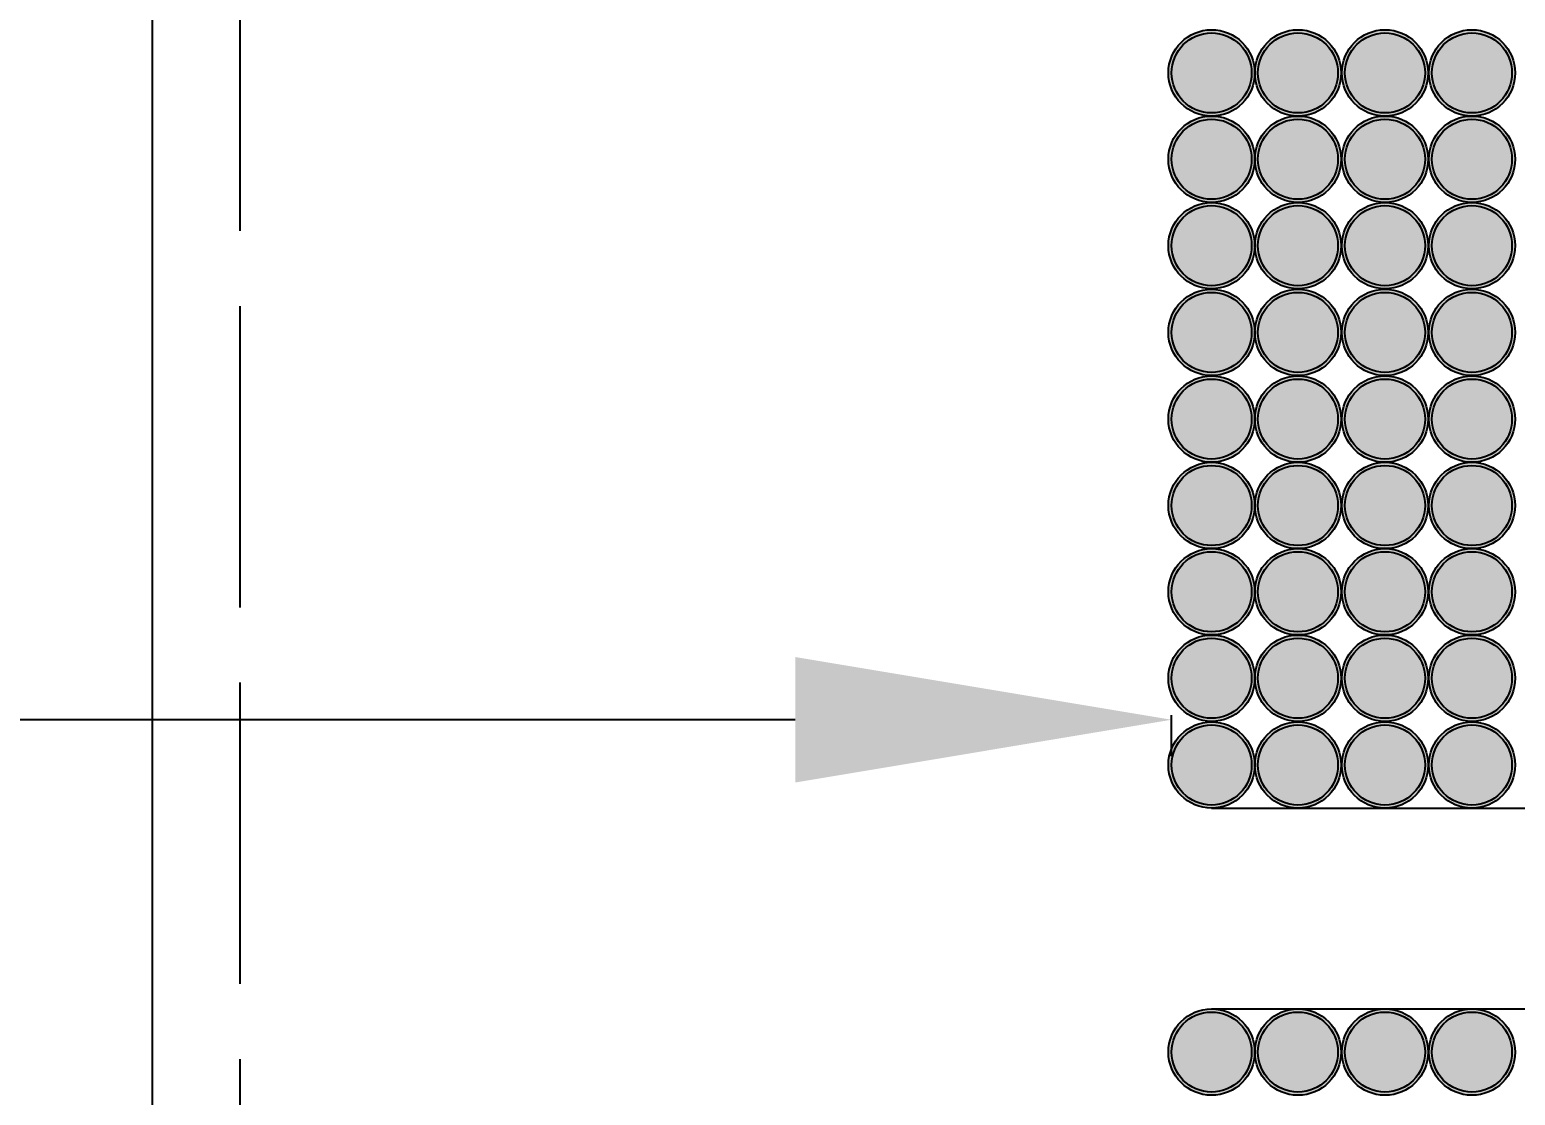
# Model space of a CAD drawing. Header units: inches. Extents: x 443 to 1254, y 273 to 817.
# Drawn here: x 651.8 to 711, y 545.5 to 588 of the extents above; entities that cross this region are included whole.
import ezdxf

# ---------------------------------------------------------------- set-up
doc = ezdxf.new("R2010")
doc.units = ezdxf.units.IN
doc.header["$MEASUREMENT"] = 0
doc.linetypes.add('ACAD_ISO02W100', pattern=[15, 12, -3])
doc.styles.get("Standard").update_dxf_attribs({"font": 'arial.ttf'})
doc.dimstyles.new('Annotative', dxfattribs={"dimscale": 0, "dimtxt": 25, "dimasz": 15, "dimexe": 0.18, "dimexo": 0.0625, "dimgap": 0.09, "dimtad": 0, "dimtih": 1, "dimtoh": 1, "dimdec": 4, "dimzin": 0, "dimdsep": 46, "dimtxsty": 'Standard', "dimcen": 0.09, "dimclrd": 1, "dimclre": 1, "dimclrt": 1, "dimadec": 0, "dimazin": 0, "dimtfac": 1, "dimtdec": 4, "dimtofl": 0, "dimtmove": 0, "dimatfit": 3, "dimfxl": 1, "dimtfillclr": 1, "dimtolj": 1, "dimtzin": 0, "dimarcsym": 0})

# ---------------------------------------------------------------- blocks, each defined once
blk = doc.blocks.new('*D3')
at = {"color": 1, "lineweight": -2, "transparency": 16777216}
for p, q in [((444.853, 559.013), (444.853, 560.644)), ((459.853, 560.464), (499.421, 560.464)), ((682.279, 560.464), (642.711, 560.464)), ((697.279, 559.013), (697.279, 560.644))]:
    blk.add_line(p, q, dxfattribs=at)
at = {"color": 1, "transparency": 16777216}
for points in [[(459.853, 562.964), (459.853, 557.964), (444.853, 560.464)], [(682.279, 562.964), (682.279, 557.964), (697.279, 560.464)]]:
    blk.add_solid(points, dxfattribs=at)
at = {"layer": 'Defpoints', "color": 0, "transparency": 16777216}
for p in [(444.853, 560.464), (444.853, 558.951), (697.279, 558.951)]:
    blk.add_point(p, dxfattribs=at)
at = {"color": 1, "transparency": 16777216, "insert": (571.066, 560.464), "char_height": 25, "attachment_point": 5}
blk.add_mtext('\\A1;252.4258', dxfattribs=at)
blk = doc.blocks.new('*D7')
at = {"color": 1, "lineweight": -2, "transparency": 16777216}
for p, q in [((851.812, 571.942), (851.812, 586.942)), ((698.937, 556.942), (851.992, 556.942)), ((698.937, 548.942), (851.992, 548.942)), ((851.812, 533.942), (851.812, 518.942)), ((851.812, 518.942), (836.812, 518.942))]:
    blk.add_line(p, q, dxfattribs=at)
at = {"color": 1, "transparency": 16777216}
for points in [[(849.312, 571.942), (854.312, 571.942), (851.812, 556.942)], [(849.312, 533.942), (854.312, 533.942), (851.812, 548.942)]]:
    blk.add_solid(points, dxfattribs=at)
at = {"layer": 'Defpoints', "color": 0, "transparency": 16777216}
for p in [(698.874, 556.942), (698.874, 548.942), (851.812, 548.942)]:
    blk.add_point(p, dxfattribs=at)
at = {"color": 1, "transparency": 16777216, "insert": (784.854, 518.942), "char_height": 25, "attachment_point": 5}
blk.add_mtext('\\A1;8.0000', dxfattribs=at)

msp = doc.modelspace()

# ---------------------------------------------------------------- hatches: boundary and pattern name
h = msp.add_hatch(color=256)
h.dxf.hatch_style = 1
h.set_gradient(color1=(41, 49, 137), color2=(19, 103, 52), tint=1, name='INVCURVED')
h.paths.add_polyline_path([(697.15414, 586.23853, 1), (700.59414, 586.23853, 1)])
h.paths.add_polyline_path([(700.46914, 586.23853, -1), (697.27914, 586.23853, -1)], flags=16)
h = msp.add_hatch(color=256)
h.dxf.hatch_style = 1
h.set_gradient(color1=(242, 103, 34), color2=(248, 153, 30), tint=1)
h.paths.add_polyline_path([(700.46914, 586.23853, 1), (697.27914, 586.23853, 1)])
h = msp.add_hatch(color=256)
h.dxf.hatch_style = 1
h.set_gradient(color1=(41, 49, 137), color2=(19, 103, 52), tint=1, name='INVCURVED')
h.paths.add_polyline_path([(700.59787, 586.23853, 1), (704.03787, 586.23853, 1)])
h.paths.add_polyline_path([(703.91287, 586.23853, -1), (700.72287, 586.23853, -1)], flags=16)
h = msp.add_hatch(color=256)
h.dxf.hatch_style = 1
h.set_gradient(color1=(242, 103, 34), color2=(248, 153, 30), tint=1)
h.paths.add_polyline_path([(703.91287, 586.23853, 1), (700.72287, 586.23853, 1)])
h = msp.add_hatch(color=256)
h.dxf.hatch_style = 1
h.set_gradient(color1=(41, 49, 137), color2=(19, 103, 52), tint=1, name='INVCURVED')
h.paths.add_polyline_path([(704.06642, 586.23853, 1), (707.50642, 586.23853, 1)])
h.paths.add_polyline_path([(707.38142, 586.23853, -1), (704.19142, 586.23853, -1)], flags=16)
h = msp.add_hatch(color=256)
h.dxf.hatch_style = 1
h.set_gradient(color1=(242, 103, 34), color2=(248, 153, 30), tint=1)
h.paths.add_polyline_path([(707.38142, 586.23853, 1), (704.19142, 586.23853, 1)])
h = msp.add_hatch(color=256)
h.dxf.hatch_style = 1
h.set_gradient(color1=(41, 49, 137), color2=(19, 103, 52), tint=1, name='INVCURVED')
h.paths.add_polyline_path([(707.53261, 586.23853, 1), (710.97261, 586.23853, 1)])
h.paths.add_polyline_path([(710.84761, 586.23853, -1), (707.65761, 586.23853, -1)], flags=16)
h = msp.add_hatch(color=256)
h.dxf.hatch_style = 1
h.set_gradient(color1=(242, 103, 34), color2=(248, 153, 30), tint=1)
h.paths.add_polyline_path([(710.84761, 586.23853, 1), (707.65761, 586.23853, 1)])
h = msp.add_hatch(color=256)
h.dxf.hatch_style = 1
h.set_gradient(color1=(41, 49, 137), color2=(19, 103, 52), tint=1, name='INVCURVED')
h.paths.add_polyline_path([(697.15414, 582.79959, 1), (700.59414, 582.79959, 1)])
h.paths.add_polyline_path([(700.46914, 582.79959, -1), (697.27914, 582.79959, -1)], flags=16)
h = msp.add_hatch(color=256)
h.dxf.hatch_style = 1
h.set_gradient(color1=(41, 49, 137), color2=(19, 103, 52), tint=1, name='INVCURVED')
h.paths.add_polyline_path([(700.59787, 582.79959, 1), (704.03787, 582.79959, 1)])
h.paths.add_polyline_path([(703.91287, 582.79959, -1), (700.72287, 582.79959, -1)], flags=16)
h = msp.add_hatch(color=256)
h.dxf.hatch_style = 1
h.set_gradient(color1=(41, 49, 137), color2=(19, 103, 52), tint=1, name='INVCURVED')
h.paths.add_polyline_path([(704.06642, 582.79959, 1), (707.50642, 582.79959, 1)])
h.paths.add_polyline_path([(707.38142, 582.79959, -1), (704.19142, 582.79959, -1)], flags=16)
h = msp.add_hatch(color=256)
h.dxf.hatch_style = 1
h.set_gradient(color1=(41, 49, 137), color2=(19, 103, 52), tint=1, name='INVCURVED')
h.paths.add_polyline_path([(707.53261, 582.79959, 1), (710.97261, 582.79959, 1)])
h.paths.add_polyline_path([(710.84761, 582.79959, -1), (707.65761, 582.79959, -1)], flags=16)
h = msp.add_hatch(color=256)
h.dxf.hatch_style = 1
h.set_gradient(color1=(242, 103, 34), color2=(248, 153, 30), tint=1)
h.paths.add_polyline_path([(700.46914, 582.79959, 1), (697.27914, 582.79959, 1)])
h = msp.add_hatch(color=256)
h.dxf.hatch_style = 1
h.set_gradient(color1=(242, 103, 34), color2=(248, 153, 30), tint=1)
h.paths.add_polyline_path([(703.91287, 582.79959, 1), (700.72287, 582.79959, 1)])
h = msp.add_hatch(color=256)
h.dxf.hatch_style = 1
h.set_gradient(color1=(242, 103, 34), color2=(248, 153, 30), tint=1)
h.paths.add_polyline_path([(707.38142, 582.79959, 1), (704.19142, 582.79959, 1)])
h = msp.add_hatch(color=256)
h.dxf.hatch_style = 1
h.set_gradient(color1=(242, 103, 34), color2=(248, 153, 30), tint=1)
h.paths.add_polyline_path([(710.84761, 582.79959, 1), (707.65761, 582.79959, 1)])
h = msp.add_hatch(color=256)
h.dxf.hatch_style = 1
h.set_gradient(color1=(41, 49, 137), color2=(19, 103, 52), tint=1, name='INVCURVED')
h.paths.add_polyline_path([(697.15414, 579.35606, 1), (700.59414, 579.35606, 1)])
h.paths.add_polyline_path([(700.46914, 579.35606, -1), (697.27914, 579.35606, -1)], flags=16)
h = msp.add_hatch(color=256)
h.dxf.hatch_style = 1
h.set_gradient(color1=(242, 103, 34), color2=(248, 153, 30), tint=1)
h.paths.add_polyline_path([(700.46914, 579.35606, 1), (697.27914, 579.35606, 1)])
h = msp.add_hatch(color=256)
h.dxf.hatch_style = 1
h.set_gradient(color1=(41, 49, 137), color2=(19, 103, 52), tint=1, name='INVCURVED')
h.paths.add_polyline_path([(700.59787, 579.35606, 1), (704.03787, 579.35606, 1)])
h.paths.add_polyline_path([(703.91287, 579.35606, -1), (700.72287, 579.35606, -1)], flags=16)
h = msp.add_hatch(color=256)
h.dxf.hatch_style = 1
h.set_gradient(color1=(242, 103, 34), color2=(248, 153, 30), tint=1)
h.paths.add_polyline_path([(703.91287, 579.35606, 1), (700.72287, 579.35606, 1)])
h = msp.add_hatch(color=256)
h.dxf.hatch_style = 1
h.set_gradient(color1=(41, 49, 137), color2=(19, 103, 52), tint=1, name='INVCURVED')
h.paths.add_polyline_path([(704.06642, 579.35606, 1), (707.50642, 579.35606, 1)])
h.paths.add_polyline_path([(707.38142, 579.35606, -1), (704.19142, 579.35606, -1)], flags=16)
h = msp.add_hatch(color=256)
h.dxf.hatch_style = 1
h.set_gradient(color1=(242, 103, 34), color2=(248, 153, 30), tint=1)
h.paths.add_polyline_path([(707.38142, 579.35606, 1), (704.19142, 579.35606, 1)])
h = msp.add_hatch(color=256)
h.dxf.hatch_style = 1
h.set_gradient(color1=(41, 49, 137), color2=(19, 103, 52), tint=1, name='INVCURVED')
h.paths.add_polyline_path([(707.53261, 579.35606, 1), (710.97261, 579.35606, 1)])
h.paths.add_polyline_path([(710.84761, 579.35606, -1), (707.65761, 579.35606, -1)], flags=16)
h = msp.add_hatch(color=256)
h.dxf.hatch_style = 1
h.set_gradient(color1=(242, 103, 34), color2=(248, 153, 30), tint=1)
h.paths.add_polyline_path([(710.84761, 579.35606, 1), (707.65761, 579.35606, 1)])
h = msp.add_hatch(color=256)
h.dxf.hatch_style = 1
h.set_gradient(color1=(41, 49, 137), color2=(19, 103, 52), tint=1, name='INVCURVED')
h.paths.add_polyline_path([(697.15414, 575.89871, 1), (700.59414, 575.89871, 1)])
h.paths.add_polyline_path([(700.46914, 575.89871, -1), (697.27914, 575.89871, -1)], flags=16)
h = msp.add_hatch(color=256)
h.dxf.hatch_style = 1
h.set_gradient(color1=(242, 103, 34), color2=(248, 153, 30), tint=1)
h.paths.add_polyline_path([(700.46914, 575.89871, 1), (697.27914, 575.89871, 1)])
h = msp.add_hatch(color=256)
h.dxf.hatch_style = 1
h.set_gradient(color1=(41, 49, 137), color2=(19, 103, 52), tint=1, name='INVCURVED')
h.paths.add_polyline_path([(700.59787, 575.89871, 1), (704.03787, 575.89871, 1)])
h.paths.add_polyline_path([(703.91287, 575.89871, -1), (700.72287, 575.89871, -1)], flags=16)
h = msp.add_hatch(color=256)
h.dxf.hatch_style = 1
h.set_gradient(color1=(242, 103, 34), color2=(248, 153, 30), tint=1)
h.paths.add_polyline_path([(703.91287, 575.89871, 1), (700.72287, 575.89871, 1)])
h = msp.add_hatch(color=256)
h.dxf.hatch_style = 1
h.set_gradient(color1=(41, 49, 137), color2=(19, 103, 52), tint=1, name='INVCURVED')
h.paths.add_polyline_path([(704.06642, 575.89871, 1), (707.50642, 575.89871, 1)])
h.paths.add_polyline_path([(707.38142, 575.89871, -1), (704.19142, 575.89871, -1)], flags=16)
h = msp.add_hatch(color=256)
h.dxf.hatch_style = 1
h.set_gradient(color1=(242, 103, 34), color2=(248, 153, 30), tint=1)
h.paths.add_polyline_path([(707.38142, 575.89871, 1), (704.19142, 575.89871, 1)])
h = msp.add_hatch(color=256)
h.dxf.hatch_style = 1
h.set_gradient(color1=(41, 49, 137), color2=(19, 103, 52), tint=1, name='INVCURVED')
h.paths.add_polyline_path([(707.53261, 575.89871, 1), (710.97261, 575.89871, 1)])
h.paths.add_polyline_path([(710.84761, 575.89871, -1), (707.65761, 575.89871, -1)], flags=16)
h = msp.add_hatch(color=256)
h.dxf.hatch_style = 1
h.set_gradient(color1=(242, 103, 34), color2=(248, 153, 30), tint=1)
h.paths.add_polyline_path([(710.84761, 575.89871, 1), (707.65761, 575.89871, 1)])
h = msp.add_hatch(color=256)
h.dxf.hatch_style = 1
h.set_gradient(color1=(41, 49, 137), color2=(19, 103, 52), tint=1, name='INVCURVED')
h.paths.add_polyline_path([(697.15414, 572.44443, 1), (700.59414, 572.44443, 1)])
h.paths.add_polyline_path([(700.46914, 572.44443, -1), (697.27914, 572.44443, -1)], flags=16)
h = msp.add_hatch(color=256)
h.dxf.hatch_style = 1
h.set_gradient(color1=(242, 103, 34), color2=(248, 153, 30), tint=1)
h.paths.add_polyline_path([(700.46914, 572.44443, 1), (697.27914, 572.44443, 1)])
h = msp.add_hatch(color=256)
h.dxf.hatch_style = 1
h.set_gradient(color1=(41, 49, 137), color2=(19, 103, 52), tint=1, name='INVCURVED')
h.paths.add_polyline_path([(700.59787, 572.44443, 1), (704.03787, 572.44443, 1)])
h.paths.add_polyline_path([(703.91287, 572.44443, -1), (700.72287, 572.44443, -1)], flags=16)
h = msp.add_hatch(color=256)
h.dxf.hatch_style = 1
h.set_gradient(color1=(242, 103, 34), color2=(248, 153, 30), tint=1)
h.paths.add_polyline_path([(703.91287, 572.44443, 1), (700.72287, 572.44443, 1)])
h = msp.add_hatch(color=256)
h.dxf.hatch_style = 1
h.set_gradient(color1=(41, 49, 137), color2=(19, 103, 52), tint=1, name='INVCURVED')
h.paths.add_polyline_path([(704.06642, 572.44443, 1), (707.50642, 572.44443, 1)])
h.paths.add_polyline_path([(707.38142, 572.44443, -1), (704.19142, 572.44443, -1)], flags=16)
h = msp.add_hatch(color=256)
h.dxf.hatch_style = 1
h.set_gradient(color1=(242, 103, 34), color2=(248, 153, 30), tint=1)
h.paths.add_polyline_path([(707.38142, 572.44443, 1), (704.19142, 572.44443, 1)])
h = msp.add_hatch(color=256)
h.dxf.hatch_style = 1
h.set_gradient(color1=(41, 49, 137), color2=(19, 103, 52), tint=1, name='INVCURVED')
h.paths.add_polyline_path([(707.53261, 572.44443, 1), (710.97261, 572.44443, 1)])
h.paths.add_polyline_path([(710.84761, 572.44443, -1), (707.65761, 572.44443, -1)], flags=16)
h = msp.add_hatch(color=256)
h.dxf.hatch_style = 1
h.set_gradient(color1=(242, 103, 34), color2=(248, 153, 30), tint=1)
h.paths.add_polyline_path([(710.84761, 572.44443, 1), (707.65761, 572.44443, 1)])
h = msp.add_hatch(color=256)
h.dxf.hatch_style = 1
h.set_gradient(color1=(41, 49, 137), color2=(19, 103, 52), tint=1, name='INVCURVED')
h.paths.add_polyline_path([(697.15414, 569.00188, 1), (700.59414, 569.00188, 1)])
h.paths.add_polyline_path([(700.46914, 569.00188, -1), (697.27914, 569.00188, -1)], flags=16)
h = msp.add_hatch(color=256)
h.dxf.hatch_style = 1
h.set_gradient(color1=(242, 103, 34), color2=(248, 153, 30), tint=1)
h.paths.add_polyline_path([(700.46914, 569.00188, 1), (697.27914, 569.00188, 1)])
h = msp.add_hatch(color=256)
h.dxf.hatch_style = 1
h.set_gradient(color1=(41, 49, 137), color2=(19, 103, 52), tint=1, name='INVCURVED')
h.paths.add_polyline_path([(700.59787, 569.00188, 1), (704.03787, 569.00188, 1)])
h.paths.add_polyline_path([(703.91287, 569.00188, -1), (700.72287, 569.00188, -1)], flags=16)
h = msp.add_hatch(color=256)
h.dxf.hatch_style = 1
h.set_gradient(color1=(242, 103, 34), color2=(248, 153, 30), tint=1)
h.paths.add_polyline_path([(703.91287, 569.00188, 1), (700.72287, 569.00188, 1)])
h = msp.add_hatch(color=256)
h.dxf.hatch_style = 1
h.set_gradient(color1=(41, 49, 137), color2=(19, 103, 52), tint=1, name='INVCURVED')
h.paths.add_polyline_path([(704.06642, 569.00188, 1), (707.50642, 569.00188, 1)])
h.paths.add_polyline_path([(707.38142, 569.00188, -1), (704.19142, 569.00188, -1)], flags=16)
h = msp.add_hatch(color=256)
h.dxf.hatch_style = 1
h.set_gradient(color1=(242, 103, 34), color2=(248, 153, 30), tint=1)
h.paths.add_polyline_path([(707.38142, 569.00188, 1), (704.19142, 569.00188, 1)])
h = msp.add_hatch(color=256)
h.dxf.hatch_style = 1
h.set_gradient(color1=(41, 49, 137), color2=(19, 103, 52), tint=1, name='INVCURVED')
h.paths.add_polyline_path([(707.53261, 569.00188, 1), (710.97261, 569.00188, 1)])
h.paths.add_polyline_path([(710.84761, 569.00188, -1), (707.65761, 569.00188, -1)], flags=16)
h = msp.add_hatch(color=256)
h.dxf.hatch_style = 1
h.set_gradient(color1=(242, 103, 34), color2=(248, 153, 30), tint=1)
h.paths.add_polyline_path([(710.84761, 569.00188, 1), (707.65761, 569.00188, 1)])
h = msp.add_hatch(color=256)
h.dxf.hatch_style = 1
h.set_gradient(color1=(41, 49, 137), color2=(19, 103, 52), tint=1, name='INVCURVED')
h.paths.add_polyline_path([(697.15414, 565.56294, 1), (700.59414, 565.56294, 1)])
h.paths.add_polyline_path([(700.46914, 565.56294, -1), (697.27914, 565.56294, -1)], flags=16)
h = msp.add_hatch(color=256)
h.dxf.hatch_style = 1
h.set_gradient(color1=(41, 49, 137), color2=(19, 103, 52), tint=1, name='INVCURVED')
h.paths.add_polyline_path([(700.59787, 565.56294, 1), (704.03787, 565.56294, 1)])
h.paths.add_polyline_path([(703.91287, 565.56294, -1), (700.72287, 565.56294, -1)], flags=16)
h = msp.add_hatch(color=256)
h.dxf.hatch_style = 1
h.set_gradient(color1=(41, 49, 137), color2=(19, 103, 52), tint=1, name='INVCURVED')
h.paths.add_polyline_path([(704.06642, 565.56294, 1), (707.50642, 565.56294, 1)])
h.paths.add_polyline_path([(707.38142, 565.56294, -1), (704.19142, 565.56294, -1)], flags=16)
h = msp.add_hatch(color=256)
h.dxf.hatch_style = 1
h.set_gradient(color1=(41, 49, 137), color2=(19, 103, 52), tint=1, name='INVCURVED')
h.paths.add_polyline_path([(707.53261, 565.56294, 1), (710.97261, 565.56294, 1)])
h.paths.add_polyline_path([(710.84761, 565.56294, -1), (707.65761, 565.56294, -1)], flags=16)
h = msp.add_hatch(color=256)
h.dxf.hatch_style = 1
h.set_gradient(color1=(242, 103, 34), color2=(248, 153, 30), tint=1)
h.paths.add_polyline_path([(700.46914, 565.56294, 1), (697.27914, 565.56294, 1)])
h = msp.add_hatch(color=256)
h.dxf.hatch_style = 1
h.set_gradient(color1=(242, 103, 34), color2=(248, 153, 30), tint=1)
h.paths.add_polyline_path([(703.91287, 565.56294, 1), (700.72287, 565.56294, 1)])
h = msp.add_hatch(color=256)
h.dxf.hatch_style = 1
h.set_gradient(color1=(242, 103, 34), color2=(248, 153, 30), tint=1)
h.paths.add_polyline_path([(707.38142, 565.56294, 1), (704.19142, 565.56294, 1)])
h = msp.add_hatch(color=256)
h.dxf.hatch_style = 1
h.set_gradient(color1=(242, 103, 34), color2=(248, 153, 30), tint=1)
h.paths.add_polyline_path([(710.84761, 565.56294, 1), (707.65761, 565.56294, 1)])
h = msp.add_hatch(color=256)
h.dxf.hatch_style = 1
h.set_gradient(color1=(41, 49, 137), color2=(19, 103, 52), tint=1, name='INVCURVED')
h.paths.add_polyline_path([(697.15414, 562.11942, 1), (700.59414, 562.11942, 1)])
h.paths.add_polyline_path([(700.46914, 562.11942, -1), (697.27914, 562.11942, -1)], flags=16)
h = msp.add_hatch(color=256)
h.dxf.hatch_style = 1
h.set_gradient(color1=(242, 103, 34), color2=(248, 153, 30), tint=1)
h.paths.add_polyline_path([(700.46914, 562.11942, 1), (697.27914, 562.11942, 1)])
h = msp.add_hatch(color=256)
h.dxf.hatch_style = 1
h.set_gradient(color1=(41, 49, 137), color2=(19, 103, 52), tint=1, name='INVCURVED')
h.paths.add_polyline_path([(700.59787, 562.11942, 1), (704.03787, 562.11942, 1)])
h.paths.add_polyline_path([(703.91287, 562.11942, -1), (700.72287, 562.11942, -1)], flags=16)
h = msp.add_hatch(color=256)
h.dxf.hatch_style = 1
h.set_gradient(color1=(242, 103, 34), color2=(248, 153, 30), tint=1)
h.paths.add_polyline_path([(703.91287, 562.11942, 1), (700.72287, 562.11942, 1)])
h = msp.add_hatch(color=256)
h.dxf.hatch_style = 1
h.set_gradient(color1=(41, 49, 137), color2=(19, 103, 52), tint=1, name='INVCURVED')
h.paths.add_polyline_path([(704.06642, 562.11942, 1), (707.50642, 562.11942, 1)])
h.paths.add_polyline_path([(707.38142, 562.11942, -1), (704.19142, 562.11942, -1)], flags=16)
h = msp.add_hatch(color=256)
h.dxf.hatch_style = 1
h.set_gradient(color1=(242, 103, 34), color2=(248, 153, 30), tint=1)
h.paths.add_polyline_path([(707.38142, 562.11942, 1), (704.19142, 562.11942, 1)])
h = msp.add_hatch(color=256)
h.dxf.hatch_style = 1
h.set_gradient(color1=(41, 49, 137), color2=(19, 103, 52), tint=1, name='INVCURVED')
h.paths.add_polyline_path([(707.53261, 562.11942, 1), (710.97261, 562.11942, 1)])
h.paths.add_polyline_path([(710.84761, 562.11942, -1), (707.65761, 562.11942, -1)], flags=16)
h = msp.add_hatch(color=256)
h.dxf.hatch_style = 1
h.set_gradient(color1=(242, 103, 34), color2=(248, 153, 30), tint=1)
h.paths.add_polyline_path([(710.84761, 562.11942, 1), (707.65761, 562.11942, 1)])
h = msp.add_hatch(color=256)
h.dxf.hatch_style = 1
h.set_gradient(color1=(41, 49, 137), color2=(19, 103, 52), tint=1, name='INVCURVED')
h.paths.add_polyline_path([(697.15414, 558.66206, 1), (700.59414, 558.66206, 1)])
h.paths.add_polyline_path([(700.46914, 558.66206, -1), (697.27914, 558.66206, -1)], flags=16)
h = msp.add_hatch(color=256)
h.dxf.hatch_style = 1
h.set_gradient(color1=(242, 103, 34), color2=(248, 153, 30), tint=1)
h.paths.add_polyline_path([(700.46914, 558.66206, 1), (697.27914, 558.66206, 1)])
h = msp.add_hatch(color=256)
h.dxf.hatch_style = 1
h.set_gradient(color1=(41, 49, 137), color2=(19, 103, 52), tint=1, name='INVCURVED')
h.paths.add_polyline_path([(700.59787, 558.66206, 1), (704.03787, 558.66206, 1)])
h.paths.add_polyline_path([(703.91287, 558.66206, -1), (700.72287, 558.66206, -1)], flags=16)
h = msp.add_hatch(color=256)
h.dxf.hatch_style = 1
h.set_gradient(color1=(242, 103, 34), color2=(248, 153, 30), tint=1)
h.paths.add_polyline_path([(703.91287, 558.66206, 1), (700.72287, 558.66206, 1)])
h = msp.add_hatch(color=256)
h.dxf.hatch_style = 1
h.set_gradient(color1=(41, 49, 137), color2=(19, 103, 52), tint=1, name='INVCURVED')
h.paths.add_polyline_path([(704.06642, 558.66206, 1), (707.50642, 558.66206, 1)])
h.paths.add_polyline_path([(707.38142, 558.66206, -1), (704.19142, 558.66206, -1)], flags=16)
h = msp.add_hatch(color=256)
h.dxf.hatch_style = 1
h.set_gradient(color1=(242, 103, 34), color2=(248, 153, 30), tint=1)
h.paths.add_polyline_path([(707.38142, 558.66206, 1), (704.19142, 558.66206, 1)])
h = msp.add_hatch(color=256)
h.dxf.hatch_style = 1
h.set_gradient(color1=(41, 49, 137), color2=(19, 103, 52), tint=1, name='INVCURVED')
h.paths.add_polyline_path([(707.53261, 558.66206, 1), (710.97261, 558.66206, 1)])
h.paths.add_polyline_path([(710.84761, 558.66206, -1), (707.65761, 558.66206, -1)], flags=16)
h = msp.add_hatch(color=256)
h.dxf.hatch_style = 1
h.set_gradient(color1=(242, 103, 34), color2=(248, 153, 30), tint=1)
h.paths.add_polyline_path([(710.84761, 558.66206, 1), (707.65761, 558.66206, 1)])
h = msp.add_hatch(color=256)
h.dxf.hatch_style = 1
h.set_gradient(color1=(41, 49, 137), color2=(19, 103, 52), tint=1, name='INVCURVED')
h.paths.add_polyline_path([(697.15414, 547.22206, 1), (700.59414, 547.22206, 1)])
h.paths.add_polyline_path([(700.46914, 547.22206, -1), (697.27914, 547.22206, -1)], flags=16)
h = msp.add_hatch(color=256)
h.dxf.hatch_style = 1
h.set_gradient(color1=(41, 49, 137), color2=(19, 103, 52), tint=1, name='INVCURVED')
h.paths.add_polyline_path([(700.59787, 547.22206, 1), (704.03787, 547.22206, 1)])
h.paths.add_polyline_path([(703.91287, 547.22206, -1), (700.72287, 547.22206, -1)], flags=16)
h = msp.add_hatch(color=256)
h.dxf.hatch_style = 1
h.set_gradient(color1=(41, 49, 137), color2=(19, 103, 52), tint=1, name='INVCURVED')
h.paths.add_polyline_path([(704.06642, 547.22206, 1), (707.50642, 547.22206, 1)])
h.paths.add_polyline_path([(707.38142, 547.22206, -1), (704.19142, 547.22206, -1)], flags=16)
h = msp.add_hatch(color=256)
h.dxf.hatch_style = 1
h.set_gradient(color1=(41, 49, 137), color2=(19, 103, 52), tint=1, name='INVCURVED')
h.paths.add_polyline_path([(707.53261, 547.22206, 1), (710.97261, 547.22206, 1)])
h.paths.add_polyline_path([(710.84761, 547.22206, -1), (707.65761, 547.22206, -1)], flags=16)
h = msp.add_hatch(color=256)
h.dxf.hatch_style = 1
h.set_gradient(color1=(242, 103, 34), color2=(248, 153, 30), tint=1)
h.paths.add_polyline_path([(700.46914, 547.22206, 1), (697.27914, 547.22206, 1)])
h = msp.add_hatch(color=256)
h.dxf.hatch_style = 1
h.set_gradient(color1=(242, 103, 34), color2=(248, 153, 30), tint=1)
h.paths.add_polyline_path([(703.91287, 547.22206, 1), (700.72287, 547.22206, 1)])
h = msp.add_hatch(color=256)
h.dxf.hatch_style = 1
h.set_gradient(color1=(242, 103, 34), color2=(248, 153, 30), tint=1)
h.paths.add_polyline_path([(707.38142, 547.22206, 1), (704.19142, 547.22206, 1)])
h = msp.add_hatch(color=256)
h.dxf.hatch_style = 1
h.set_gradient(color1=(242, 103, 34), color2=(248, 153, 30), tint=1)
h.paths.add_polyline_path([(710.84761, 547.22206, 1), (707.65761, 547.22206, 1)])

# ---------------------------------------------------------------- linework, layer by layer
for p, q in [((656.64825, 786.94208), (656.64825, 318.94208)), ((698.87414, 556.94206), (702.31787, 556.94206)), ((698.87414, 548.94206), (702.31787, 548.94206)), ((698.87414, 548.94206), (735.52272, 548.94206))]:
    msp.add_line(p, q)
at = {"linetype": 'ACAD_ISO02W100'}
msp.add_line((660.14825, 786.94208), (660.14825, 318.94208), dxfattribs=at)
for centre, radius in [((698.87414, 586.23853), 1.72), ((698.87414, 586.23853), 1.595), ((702.31787, 586.23853), 1.72), ((702.31787, 586.23853), 1.595), ((705.78642, 586.23853), 1.72), ((705.78642, 586.23853), 1.595), ((709.25261, 586.23853), 1.72), ((709.25261, 586.23853), 1.595), ((698.87414, 582.79959), 1.72), ((702.31787, 582.79959), 1.72), ((705.78642, 582.79959), 1.72), ((709.25261, 582.79959), 1.72), ((698.87414, 582.79959), 1.595), ((702.31787, 582.79959), 1.595), ((705.78642, 582.79959), 1.595), ((709.25261, 582.79959), 1.595), ((698.87414, 579.35606), 1.72), ((698.87414, 579.35606), 1.595), ((702.31787, 579.35606), 1.72), ((702.31787, 579.35606), 1.595), ((705.78642, 579.35606), 1.72), ((705.78642, 579.35606), 1.595), ((709.25261, 579.35606), 1.72), ((709.25261, 579.35606), 1.595), ((698.87414, 575.89871), 1.72), ((698.87414, 575.89871), 1.595), ((702.31787, 575.89871), 1.72), ((702.31787, 575.89871), 1.595), ((705.78642, 575.89871), 1.72), ((705.78642, 575.89871), 1.595), ((709.25261, 575.89871), 1.72), ((709.25261, 575.89871), 1.595), ((698.87414, 572.44443), 1.72), ((698.87414, 572.44443), 1.595), ((702.31787, 572.44443), 1.72), ((702.31787, 572.44443), 1.595), ((705.78642, 572.44443), 1.72), ((705.78642, 572.44443), 1.595), ((709.25261, 572.44443), 1.72), ((709.25261, 572.44443), 1.595), ((698.87414, 569.00188), 1.72), ((698.87414, 569.00188), 1.595), ((702.31787, 569.00188), 1.72), ((702.31787, 569.00188), 1.595), ((705.78642, 569.00188), 1.72), ((705.78642, 569.00188), 1.595), ((709.25261, 569.00188), 1.72), ((709.25261, 569.00188), 1.595), ((698.87414, 565.56294), 1.72), ((702.31787, 565.56294), 1.72), ((705.78642, 565.56294), 1.72), ((709.25261, 565.56294), 1.72), ((698.87414, 565.56294), 1.595), ((702.31787, 565.56294), 1.595), ((705.78642, 565.56294), 1.595), ((709.25261, 565.56294), 1.595), ((698.87414, 562.11942), 1.72), ((698.87414, 562.11942), 1.595), ((702.31787, 562.11942), 1.72), ((702.31787, 562.11942), 1.595), ((705.78642, 562.11942), 1.72), ((705.78642, 562.11942), 1.595), ((709.25261, 562.11942), 1.72), ((709.25261, 562.11942), 1.595), ((698.87414, 558.66206), 1.72), ((698.87414, 558.66206), 1.595), ((702.31787, 558.66206), 1.72), ((702.31787, 558.66206), 1.595), ((705.78642, 558.66206), 1.72), ((705.78642, 558.66206), 1.595), ((709.25261, 558.66206), 1.72), ((709.25261, 558.66206), 1.595), ((698.87414, 547.22206), 1.72), ((702.31787, 547.22206), 1.72), ((705.78642, 547.22206), 1.72), ((709.25261, 547.22206), 1.72), ((698.87414, 547.22206), 1.595), ((702.31787, 547.22206), 1.595), ((705.78642, 547.22206), 1.595), ((709.25261, 547.22206), 1.595)]:
    msp.add_circle(centre, radius)

# ---------------------------------------------------------------- dimensions: what is measured, and where the dimension line sits
dim = msp.add_linear_dim(base=(851.81176, 548.94206), p1=(698.87414, 556.94206), p2=(698.87414, 548.94206), angle=90, dimstyle='Annotative')
dim.commit()
dim.dimension.update_dxf_attribs({"geometry": '*D7', "text_midpoint": (784.85444, 518.94206)})
dim = msp.add_linear_dim(base=(444.85331, 560.46395), p1=(697.27914, 558.951), p2=(444.85331, 558.951), dimstyle='Annotative')
dim.commit()
dim.dimension.update_dxf_attribs({"geometry": '*D3', "text_midpoint": (571.06623, 560.46395)})

doc.saveas('drawing.dxf')
